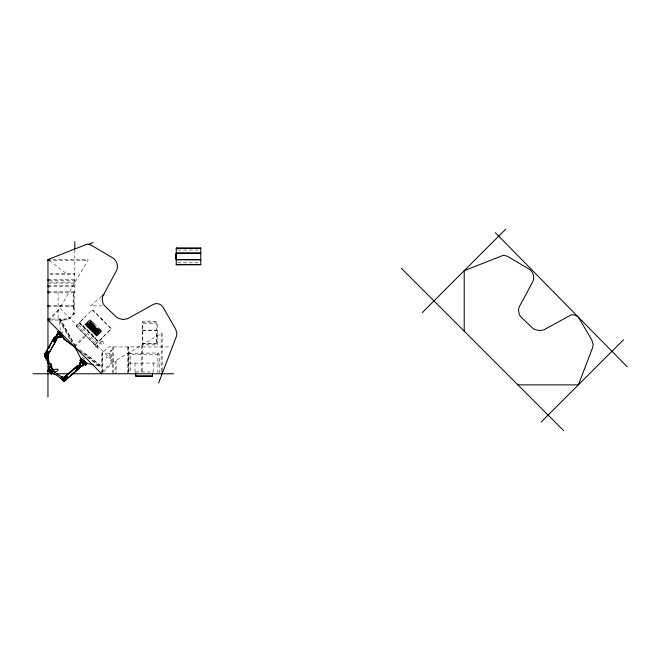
<?xml version="1.0" encoding="UTF-8"?>
<svg xmlns="http://www.w3.org/2000/svg" width="660" height="660" viewBox="0 0 660 660"><rect width="100%" height="100%" fill="white"/><g stroke="black" fill="none" stroke-linecap="round" stroke-linejoin="round"><path stroke-width="0.49" stroke-dasharray="3.3 2.47" d="M73.219 314.944L73.177 292.842M101.046 318.376L102.688 320.017M101.425 341.534L101.731 341.146L101.995 341.608M64.185 320.05L64.54 319.044M68.987 306.611L69.349 305.605M73.912 292.842L74.275 291.835M60.736 306.611L88.267 259.586L50.465 259.586M98.109 342.028L97.919 341.476M60.489 319.308L59.326 320.108M99.215 366.242L100.18 365.203L82.327 351.838M59.606 306.611L60.481 305.605M80.033 321.915L80.033 323.416L97.655 341.03L99.148 341.03L110.74 329.447L111.012 328.424L93.118 310.332L91.616 310.332M85.552 323.87L86.171 323.243M86.435 322.979L87.054 322.361M87.334 322.08L87.953 321.461M88.217 321.197L88.836 320.578M87.153 323.697L87.772 323.078M87.26 323.804L87.879 323.177M89.941 321.098L90.668 320.364M86.674 324.992L87.293 324.365M86.782 325.099L87.409 324.472M88.671 323.416L89.298 322.798M88.778 323.524L89.397 322.897M87.978 324.514L88.597 323.895M90.659 321.816L91.385 321.082M88.077 324.621L88.704 324.002M89.966 322.938L90.585 322.319M90.065 323.045L90.692 322.418M87.499 325.817L88.126 325.19M87.607 325.916L88.225 325.298M89.488 324.233L90.115 323.614M89.595 324.34L90.214 323.722M88.795 325.339L89.422 324.712M88.902 325.438L89.521 324.819M91.591 322.74L92.317 322.014M90.783 323.763L91.41 323.136M90.89 323.862L91.509 323.243M88.325 326.634L88.943 326.015M88.432 326.741L89.05 326.114M90.313 325.058L90.931 324.431M90.42 325.157L91.039 324.538M89.62 326.155L90.238 325.537M92.309 323.458L93.035 322.732M89.719 326.263L90.346 325.636M92.416 323.565L93.142 322.839M91.608 324.58L92.227 323.961M91.715 324.687L92.334 324.06M89.15 327.451L89.768 326.832M89.249 327.558L89.867 326.939M91.138 325.875L91.756 325.256M91.237 325.982L91.855 325.355M90.436 326.98L91.063 326.353M90.544 327.079L91.162 326.461M92.433 325.397L93.052 324.778M93.332 324.481L94.058 323.746M92.532 325.504L93.151 324.885M93.431 324.588L94.165 323.854M89.966 328.276L90.585 327.649M90.073 328.375L90.692 327.756M91.954 326.7L92.573 326.073M92.062 326.799L92.68 326.18M91.261 327.797L91.88 327.178M91.36 327.904L91.987 327.277M93.25 326.221L93.868 325.594M93.357 326.32L93.976 325.702M90.791 329.092L91.41 328.474M90.89 329.2L91.509 328.573M92.779 327.517L93.398 326.89M92.878 327.616L93.505 326.997M92.078 328.614L92.705 327.995M92.185 328.721L92.804 328.102M94.075 327.038L94.694 326.42M94.174 327.146L94.793 326.518M91.608 329.917L92.227 329.29M91.715 330.016L92.334 329.398M93.596 328.334L94.215 327.715M93.703 328.441L94.322 327.814M92.903 329.439L93.522 328.812M93.01 329.538L93.629 328.919M94.891 327.863L95.51 327.236M94.999 327.962L95.617 327.343M92.433 330.734L93.052 330.115M92.532 330.833L93.159 330.214M94.421 329.159L95.04 328.531M94.52 329.257L95.147 328.639M93.728 330.256L94.347 329.637M93.827 330.363L94.446 329.736M95.716 328.68L96.335 328.061M95.816 328.787L96.442 328.16M93.25 331.551L93.877 330.932M93.357 331.658L93.976 331.031M95.238 329.975L95.865 329.356M95.345 330.082L95.964 329.455M94.545 331.072L95.164 330.454M94.652 331.18L95.271 330.561M96.533 329.497L97.16 328.878M97.432 328.581L98.167 327.847M96.64 329.604L97.259 328.977M97.548 328.697L98.282 327.962M94.075 332.376L94.694 331.749M94.174 332.475L94.801 331.856M96.063 330.792L96.682 330.173M96.162 330.899L96.789 330.28M95.37 331.897L95.989 331.271M95.469 331.996L96.088 331.378M97.358 330.322L97.977 329.695M97.457 330.421L98.084 329.802M94.891 333.193L95.518 332.574M98.464 329.612L99.198 328.878M94.999 333.3L95.617 332.673M98.571 329.719L99.305 328.985M96.88 331.617L97.507 330.99M96.987 331.716L97.606 331.097M96.187 332.714L96.805 332.096M96.294 332.822L96.913 332.195M98.175 331.138L98.802 330.52M98.282 331.237L98.901 330.619M95.716 334.01L96.335 333.391M99.289 330.429L100.023 329.703M95.816 334.117L96.442 333.498M99.396 330.536L100.122 329.802M97.705 332.434L98.323 331.815M97.804 332.533L98.422 331.906M97.012 333.539L97.63 332.912M97.119 333.647L97.738 333.019M96.533 334.834L97.16 334.207M100.114 331.254L100.84 330.52M96.64 334.933L97.259 334.315M100.213 331.353L100.947 330.627M97.358 335.651L97.977 335.033M98.241 334.768L98.86 334.141M99.14 333.869L99.759 333.242M100.023 332.978L100.642 332.359M100.93 332.071L101.665 331.337M47.957 320.05L59.829 308.171L113.569 361.878L101.698 373.758L101.698 353.603L108.38 346.921L171.344 346.921M48.667 320.76L60.538 308.88M68.112 319.044L73.821 313.335L73.821 306.611M76.147 325.801L92.194 309.82L111.194 328.812L96.946 343.06L77.954 324.076M81.031 321.123L85.173 316.981M82.731 326.213L83.275 325.669L95.395 337.788L94.85 338.332M74.118 346.195L85.99 334.315M74.828 346.904L86.699 335.024M99.668 340.147L100.081 339.735M101.83 338.357L101.978 337.936M95.263 344.916L98.29 341.897L98.084 341.352L79.241 322.757M101.689 372.347L112.86 361.168M101.78 296.109L90.659 305.869L102.745 305.869M162.162 370.796L162.162 333.473L161.155 333.473L115.137 360.946L115.137 373.758M95.197 344.825L94.809 344.809M61.215 320.603L60.258 319.44L74.596 345.097M177.581 250.041L199.749 250.041M47.957 260.593L87.673 260.593M177.581 262.804L199.749 262.804M49.921 273.694L74.828 273.694M49.945 274.7L74.828 274.7M47.957 279.741L74.828 279.741M48.964 280.748L74.828 280.748M49.962 282.092L75.091 282.092M47.957 283.099L74.497 283.099M47.957 285.788L74.828 285.788M47.957 286.795L74.828 286.795M47.957 291.835L74.828 291.835M47.957 292.842L74.828 292.842M47.957 305.605L74.828 305.605M47.957 306.611L74.828 306.611M73.821 313.335L74.828 313.335L69.118 319.044L47.957 319.044M64.779 319.044L67.254 319.044M49.376 320.05L67.13 320.05M142.28 322.096L157.468 322.096L157.468 344.875L142.28 344.875L142.28 322.096A28.133 28.133 0 0 1 157.468 322.096M142.568 330.149L156.882 330.149L156.882 343.885L142.568 343.885L142.568 323.722L156.676 323.722L156.676 343.678M142.568 330.355L156.882 330.355M142.568 343.678L156.882 343.678M128.981 363.066L159.217 363.066M135.704 371.951L152.493 371.951M101.978 341.806C102.894 340.568 103.496 343.109 103.488 343.068C103.282 344.017 102.737 343.035 103.166 343.926C102.259 342.705 103.224 345.114 102.481 343.959C101.59 345.642 101.029 340.453 96.962 346.863L98.868 348.769L98.447 349.198L93.621 344.371L94.149 344.058M95.032 365.071L99.965 366.366L83.044 353.389M79.258 322.946L79.687 323.218M76.675 326.593L94.924 344.734M94.784 344.792L94.289 344.388M49.285 260.593L67.939 274.7M101.335 341.459C101.747 341.5 100.147 341.946 100.996 342.457L100.18 342.589L96.434 346.335L76.766 326.683M79.654 349.453L100.609 365.524L99.751 366.647L86.856 356.755M82.211 357.175L85.338 359.568M89.999 319.539L90.577 320.125M90.816 320.356L91.402 320.941M91.633 321.173L92.218 321.758M92.466 322.006L93.043 322.583M93.291 322.822L94.066 323.606M94.306 323.846L98.175 327.698M98.422 327.954L99.206 328.729M99.445 328.977L100.031 329.554M100.27 329.794L100.848 330.371M101.087 330.611L101.673 331.196M89.554 319.984L90.139 320.562M91.195 321.618L91.773 322.195M89.933 321.238L90.511 321.824M91.583 322.888L92.161 323.466M92.408 323.713L93.184 324.489M93.423 324.728L97.292 328.589M97.54 328.837L98.323 329.62M98.563 329.86L99.148 330.437M99.388 330.676L99.965 331.262M100.204 331.501L100.79 332.079M88.984 320.57L90.593 322.171M90.832 322.41L91.418 322.996M91.657 323.235L92.235 323.812M92.474 324.052L93.06 324.637M93.299 324.868L93.877 325.454M94.116 325.693L94.702 326.271M94.941 326.51L95.527 327.096M95.758 327.335L96.343 327.913M96.583 328.152L97.168 328.729M97.408 328.969L97.985 329.554M98.224 329.794L98.81 330.371M99.041 330.611L100.65 332.219M88.209 321.346L89.818 322.946M90.057 323.185L90.643 323.771M90.882 324.01L91.459 324.588M91.699 324.827L92.284 325.413M92.524 325.652L93.109 326.23M93.349 326.469L93.926 327.046M94.165 327.286L94.751 327.871M94.99 328.111L95.568 328.688M95.807 328.927L96.393 329.505M96.632 329.744L97.21 330.33M97.449 330.569L98.035 331.147M98.274 331.386L99.883 332.995M88.102 321.453L89.306 322.649M89.537 322.888L90.123 323.466M90.362 323.705L90.94 324.291M91.179 324.53L91.765 325.108M92.004 325.347L92.581 325.933M92.821 326.172L93.406 326.75M93.646 326.989L94.231 327.566M94.471 327.805L95.048 328.391M95.287 328.63L95.873 329.208M96.112 329.447L96.69 330.025M96.929 330.264L97.515 330.85M97.754 331.089L98.332 331.666M98.563 331.897L99.767 333.102M87.326 322.228L88.531 323.425M88.762 323.664L89.347 324.25M89.587 324.481L90.172 325.066M90.412 325.306L90.989 325.883M91.228 326.123L91.814 326.708M92.053 326.947L92.631 327.525M92.87 327.764L93.456 328.342M93.695 328.581L94.273 329.167M94.512 329.406L95.098 329.983M95.337 330.223L95.915 330.808M96.154 331.039L96.739 331.625M96.979 331.864L97.556 332.442M97.796 332.673L98.992 333.877M87.203 322.352L87.788 322.93M88.019 323.169L88.605 323.755M88.844 323.994L89.43 324.572M89.669 324.811L90.247 325.388M90.486 325.627L91.072 326.213M91.311 326.452L91.888 327.03M92.128 327.269L92.713 327.847M92.953 328.086L93.53 328.672M93.769 328.911L94.355 329.488M94.594 329.728L95.172 330.313M95.411 330.553L95.997 331.13M96.236 331.37L96.822 331.947M97.053 332.186L97.639 332.772M97.886 333.011L98.868 334.001M86.427 323.128L87.013 323.705M87.252 323.945L87.829 324.53M88.069 324.769L88.654 325.347M88.894 325.586L89.471 326.164M89.71 326.403L90.296 326.989M90.535 327.228L91.113 327.805M91.352 328.045L91.938 328.622M92.177 328.861L92.755 329.447M92.994 329.686L93.58 330.264M93.819 330.503L94.405 331.089M94.644 331.328L95.221 331.906M95.461 332.145L96.046 332.722M96.286 332.962L96.863 333.548M97.111 333.787L98.101 334.777M86.32 323.235L87.301 324.225M87.549 324.464L88.135 325.05M88.374 325.289L88.951 325.867M89.191 326.106L89.776 326.692M90.016 326.923L90.593 327.508M90.832 327.748L91.418 328.325M91.657 328.564L92.243 329.15M92.474 329.389L93.06 329.967M93.299 330.206L93.885 330.784M94.124 331.023L94.702 331.609M94.941 331.848L95.527 332.425M95.766 332.665L96.343 333.25M96.583 333.481L97.168 334.067M97.408 334.307L97.985 334.884M101.211 338.968L100.906 339.273M85.544 324.01L86.534 325M86.773 325.24L87.359 325.825M87.599 326.065L88.176 326.642M88.415 326.882L89.001 327.467M89.24 327.698L89.826 328.284M90.065 328.523L90.643 329.101M90.882 329.34L91.468 329.926M91.707 330.165L92.284 330.742M92.524 330.982L93.109 331.559M93.349 331.798L93.926 332.384M94.165 332.623L94.751 333.201M94.99 333.44L95.568 334.026M95.807 334.257L96.393 334.843M96.632 335.082L97.21 335.659M85.412 324.151L86.023 324.753M86.262 325L86.872 325.603M87.112 325.842L87.722 326.452M87.962 326.692L88.572 327.302M88.811 327.541L89.422 328.152M89.661 328.391L90.272 329.002M90.511 329.241L91.121 329.851M91.36 330.091L91.971 330.701M92.218 330.94L92.821 331.551M93.068 331.79L93.679 332.401M93.918 332.64L94.528 333.25M94.768 333.49L95.378 334.1M95.617 334.339L96.228 334.95M96.467 335.189L97.078 335.8M84.917 324.637L85.528 325.248M85.767 325.487L86.377 326.098M86.617 326.337L87.227 326.947M87.466 327.187L88.077 327.797M88.325 328.036L88.927 328.647M89.174 328.886L89.785 329.497M90.024 329.736L90.634 330.346M90.874 330.586L91.484 331.196M91.724 331.435L92.334 332.046M92.573 332.285L93.184 332.887M93.423 333.135L94.034 333.737M94.273 333.985L94.883 334.587M95.131 334.834L95.733 335.437M95.98 335.676L96.591 336.286M79.951 323.499L97.663 341.212M76.675 326.783L76.131 325.834L76.519 326.617M75.587 346.318L60.225 318.838L58.996 319.522L71.387 341.69M72.188 342.408L59.301 319.358L60.448 330.346M61.999 331.37L62.956 333.094M161.155 333.473L161.155 373.758M159.217 373.139L159.208 354.156L157.872 352.984L129.5 353.257L128.981 354.329L128.981 373.139M157.872 373.139L157.872 352.984A1.32 1.32 0 0 1 159.217 354.329L128.981 354.329A1.32 1.32 0 0 1 130.325 352.984L130.325 373.139M153.169 363.066L153.169 372.133M142.213 344.784L142.213 373.758M141.207 345.378L141.207 373.758M135.028 363.066L135.028 373.139M127.561 346.921L127.561 373.758M116.143 360.343L116.143 373.758M113.454 346.921L113.454 373.758M112.448 346.921L112.448 373.758M74.828 249.802L74.828 313.351M73.821 292.842L73.821 305.605M58.088 291.835L58.088 320.05M102.745 352.564L102.737 373.758L102.745 352.564M128.576 346.921L128.576 373.758L128.576 346.921M111.705 350.278L110.286 350.278L110.286 361.119L111.705 361.119L111.705 350.278M109.428 353.125L106.697 353.125L106.697 357.852L109.428 357.852L109.428 353.125"/><path stroke-width="0.99" d="M51.241 372.512A2.03 2.03 0 0 1 49.079 370.631L49.137 366.572L49.063 367.859M80.025 364.287C78.202 365.912 81.634 366.011 79.868 363.874A2.186 2.186 0 0 1 80.388 362.282L81.106 361.754M80.487 362.373L80 363.858A2.046 2.046 0 0 0 82.203 365.747L83.861 364.609M47.743 355.938L49.236 362.81L52.379 369.584A1.502 1.452 -18.9 0 1 52.594 370.648L52.272 371.299A1.369 1.328 -18.9 0 1 50.935 371.753L50.275 371.432A1.502 1.452 -18.9 0 1 49.797 370.466L48.13 363.19L45.045 356.004M56.941 337.895L56.834 337.128A0.99 0.965 29.5 0 0 55.96 336.633L54.029 338.159L54.862 338.629M47.173 356.02L48.37 351.887M45.672 353.826L45.127 353.521L44.682 354.684L47.669 351.491M48.23 354.313L46.48 356.425M48.081 354.238L48.089 354.832M87.235 363.561L81.205 358.495L87.235 363.561L93.109 364.592M55.366 337.631L55.745 337.12M55.679 339.091L56.521 339.562L57.007 337.912A1.073 1.073 0 0 0 55.201 336.889L54.062 338.118M55.25 371.91L57.874 370.755A2.483 2.483 0 0 0 57.849 369.468L57.775 369.262M64.201 377.866L63.797 377.388L62.782 379.063A1.402 1.378 49.5 0 0 64.078 380.581L64.903 380.383M47.924 352.811L47.322 355.872A1.18 1.18 0 0 1 45.383 356.515A1.18 1.18 0 0 1 45.779 354.511A1.18 1.18 0 0 1 47.314 355.855L56.521 339.652M48.213 353.001L47.462 355.946M80.248 363.899L81.526 362.109M83.597 365.038L84.01 364.237M84.117 364.328L83.704 365.128A2.186 2.186 0 0 1 82.211 365.879C79.827 364.468 80.454 367.843 81.774 365.788M158.606 383.014L176.443 336.286L176.905 333.572L175.659 329.076L162.756 306.85C160.792 303.856 156.494 302.593 153.326 304.409L127.586 318.739L122.999 319.539L118.396 318.301A11.781 11.781 0 0 1 115.459 316.173L104.767 305.869A9.578 9.578 0 0 1 102.952 303.154L102.176 298.963L102.919 295.919L115.97 271.615C117.967 268.496 117.884 264.313 115.937 261.203A10.56 10.56 0 0 0 112.307 257.631L91.006 245.058L87.153 244.142L47.957 259.586L47.957 348.43M44.789 354.593L44.748 355.443A1.402 1.378 29.5 0 0 45.755 356.433M47.512 355.855L47.495 354.247A1.609 1.609 0 0 1 46.538 356.623M65.48 380.572L65.257 380.053L65.48 380.572A1.609 1.609 0 0 1 62.758 380.482A1.609 1.609 0 0 1 63.995 378.056A1.609 1.609 0 0 1 65.67 380.201L65.159 380.465L65.893 379.846L65.488 379.368M80.19 363.437L78.82 365.813A1.097 1.081 40.6 0 0 78.631 366.011M58.435 333.424L58.072 333.523A2.046 2.046 0 0 0 56.983 334.653L56.851 335.173A2.046 2.046 0 0 0 58.649 337.441L60.712 336.303M58.228 337.4C56.537 339.166 56.562 335.734 58.641 337.573A2.186 2.186 0 0 0 60.241 337.12L60.803 336.418M44.566 354.502L53.897 338.019M44.707 354.585L53.947 338.2M45.787 353.455L46.2 352.729M48.568 348.538L49.995 346.022M53.312 340.156L53.608 339.636M45.936 353.537L46.67 352.242M53.105 340.873L53.749 339.718M53.221 341.072L53.93 339.817M44.649 354.362L47.47 351.689L48.287 352.168M53.435 341.014L54.928 338.522M55.745 338.984L54.656 340.915L53.831 340.453M54.376 341.542L55.737 339.141L56.636 339.727M54.557 341.542L55.168 340.469M47.503 354.428L48.238 353.133M54.821 341.492L55.44 340.395M47.644 354.511L49.483 351.26M54.227 342.887L55.588 340.477M47.38 356.095L56.702 339.603M67.403 376.967L65.159 380.383M49.624 363.99L49.921 363.817A2.483 2.483 0 0 1 51.2 363.668L51.785 367.645A1.922 1.922 0 0 0 53.831 369.435L57.725 369.196M66.132 379.632L67.287 377.627M66.033 379.516L67.303 377.619M78.656 367.447L79.274 368.173L80.404 365.986A0.99 0.965 49.5 0 0 79.753 365.227L77.418 365.995L78.045 366.729M65.142 380.3L66.652 377.693M44.698 354.272L45.672 353.512L47.231 353.917A1.609 1.609 0 0 0 44.698 354.272A1.609 1.609 0 0 0 45.705 356.623M60.646 332.318L64.078 339.224L74.596 346.69M66.891 377.949L65.059 380.35M82.855 360.203L85.734 362.414M59.095 333.011L61.165 335.899L59.169 337.268L61.058 335.767L59.037 333.209L55.325 336.856A1.097 1.081 51.6 0 0 54.928 337.582A1.064 1.048 51.6 0 0 55.151 338.374A1.073 1.073 0 0 1 55.399 336.806A1.073 1.073 0 0 1 56.941 337.194A1.073 1.073 0 0 1 56.422 338.687M80.223 362.802L80.875 362.043M83.696 363.974L81.757 365.59A1.419 1.394 40.6 0 1 81.386 365.574A1.427 1.427 0 0 0 82.129 365.516M77.459 365.97L78.953 365.203A1.073 1.073 0 0 1 80.297 366.787L79.398 368.115L78.746 367.364L77.063 368.8L76.453 368.082M48.989 369.237L47.627 370.796L48.436 371.522M48.197 370.903L48.625 370.879M51.265 373.981L52.635 372.421M44.789 354.436L47.099 352.349M63.112 378.287L66.701 376.497M65.241 380.399L65.794 379.302L65.101 377.85A1.609 1.609 0 0 1 65.125 380.49A1.609 1.609 0 0 1 62.634 379.607A1.609 1.609 0 0 1 64.317 377.57L63.145 377.949M57.247 334.183L57.94 333.647M45.416 353.323L45.656 352.861M422.326 312.592L505.634 229.276M541.167 422.095L623.518 339.743M45.796 352.943L45.284 353.24M82.888 365.227L80.454 367.207A1.097 1.081 40.6 0 1 79.72 367.579A1.064 1.048 40.6 0 1 78.936 367.323A1.073 1.073 0 0 0 80.512 367.133A1.073 1.073 0 0 0 80.19 365.582A1.073 1.073 0 0 0 78.672 366.044M102.523 295.457L103.999 294.154M62.939 378.122L77.344 365.822M63.038 378.246L77.327 366.011M64.523 377.487L68.005 374.509M70.942 372.009L76.7 367.084M64.639 377.611L65.686 376.72M75.553 368.288L76.626 367.373M63.063 378.015L66.058 376.967M75.661 368.453L76.758 367.529M66.041 376.975L66.627 376.472L67.229 377.198M75.892 368.478L78.136 366.647M76.585 369.295L78.688 367.504L79.332 368.362M76.89 369.245L77.665 368.585M65.719 379.054L67.683 377.371L67.386 377.025M76.89 369.509L77.789 368.742M65.827 379.178L67.93 377.388M70.859 374.88L73.054 373.007M75.256 371.135L77.905 368.866M64.936 380.457L79.249 368.255M65.035 380.581L79.439 368.272M57.28 334.174L57.766 333.787M57.997 334.282L58.682 333.745M56.661 338.547L59.433 337.062M60.464 335.989L58.253 337.202A1.427 1.427 0 0 0 58.624 337.194M59.722 337.26L60.604 336.74M62.436 336.286L61.933 335.8M64.078 339.224L74.662 346.838M80.99 358.776L74.984 347.201L76.593 348.439M65.827 376.695L63.236 378.073M47.165 356.095L47.932 355.113L47.388 354.799M81.221 361.845L80.883 362.01A2.046 2.046 0 0 0 80.033 363.33M64.045 377.182L64.523 376.951M64.152 377.289L64.622 377.075M48.964 319.638L47.957 320.05L101.665 373.758M48.823 260.246L47.957 260.593L48.964 260.593M88.712 244.225L93.142 242.443M51.967 369.864A1.18 1.18 0 0 0 51.694 369.724A1.254 1.213 -55.5 0 1 52.363 370.326L52.478 370.928A1.147 1.105 -55.5 0 1 51.81 371.893L51.208 372.009A1.254 1.213 -55.5 0 1 50.242 371.341L50.127 370.738A1.147 1.105 -55.5 0 1 50.193 370.441M58.344 333.308L57.535 333.696A2.186 2.186 0 0 0 56.719 335.156L56.727 335.725A2.186 2.186 0 0 0 58.088 337.433M81.749 361.35L80.066 363.248L81.766 361.523L84.249 363.643L82.797 365.59L84.406 363.586L81.873 361.391M176.237 248.374L200.755 248.374M176.237 253.06L200.755 253.06M176.237 253.234L200.755 253.234M176.237 253.737L176.237 259.108M49.97 259.586L47.957 259.586L48.675 260.304M176.237 259.611L200.755 259.611M176.237 259.784L200.755 259.784M176.237 264.47L200.755 264.47M47.957 279.741L48.964 279.741M47.957 280.748L48.964 280.748M47.957 285.788L48.964 285.788M47.957 286.795L48.964 286.795M47.957 291.835L48.964 291.835M47.957 292.842L48.964 292.842M47.957 305.605L48.964 305.605M47.957 306.611L48.964 306.611M47.957 319.044L48.964 319.044M33 373.758L54.037 373.758M56.059 373.758L69.234 373.758M72.278 373.758L173.456 373.758M135.704 375.746L152.493 375.746M517.918 384.879L578.383 384.879L592.696 347.408L593.159 344.693L591.913 340.197L578.457 317.254M51.884 372.834L53.328 373.436M53.105 373.288L52.363 372.974L57.395 375.73L62.337 379.69L61.454 378.964M50.762 372.355L54.186 373.824M53.526 373.502L50.828 372.166A1.502 1.452 -55.5 0 1 50.028 371.44L49.896 370.722M62.205 377.207L63.178 377.627L61.718 376.934M51.777 369.501A1.502 1.452 -55.5 0 1 52.379 369.922L58.055 374.764L63.541 377.701M62.535 377.396L63.525 377.957L61.264 376.67M53.831 338.135L54.722 338.753M54.128 339.925L55.341 340.568M52.511 340.469L54.615 341.657M46.992 352.688L47.693 353.084M74.77 347.482L81.213 352.423M577.822 316.61L574.678 314.911L571.189 314.886L543.84 329.86L539.253 330.66L534.649 329.423A11.781 11.781 0 0 1 531.712 327.294L521.02 316.99A9.578 9.578 0 0 1 519.214 314.275L518.43 310.084L519.172 307.04L532.224 282.736C534.22 279.617 534.138 275.435 532.191 272.324A10.56 10.56 0 0 0 528.561 268.752L507.26 256.179L503.407 255.263L464.211 270.707L464.211 331.171M80.652 359.461L86.452 364.427M80.528 359.609L86.328 364.576M81.056 360.203L85.651 364.138M80.982 360.294L85.569 364.229M80.017 360.145L80.767 360.789M85.115 364.518L85.874 365.161M79.86 360.319L80.619 360.971M84.967 364.691L85.718 365.343M81.188 362.191L83.729 364.254M81.139 362.249L83.622 364.378M53.675 371.044L54.59 371.959M47.817 370.582L51.463 373.758M50.441 373.271L51.265 373.989M59.161 333.102L57.139 334.711M60.728 378.37L61.9 379.483L61.157 378.724M60.324 378.04L62.692 380.358M401.404 268.364L563.755 430.724M495.297 232.683L627 366.622M52.528 369.79L55.126 372.454M54.244 371.638L53.707 371.093M53.377 370.656L54.458 371.786M45.053 356.796L46.695 359.749M77.237 365.912L77.863 366.795M76.915 367.694L77.525 368.412M75.29 367.752L77.294 370.103M65.835 377.239L66.355 377.858M58.336 330.974L63.079 336.963M58.179 331.097L62.923 337.078M58.591 331.782L62.345 336.526M58.492 331.864L62.254 336.6M57.577 331.526L58.196 332.302M61.751 336.79L62.37 337.565M57.395 331.675L58.014 332.45M61.57 336.938L62.188 337.714M58.344 333.754L60.431 336.262M58.278 333.803L60.307 336.369M51.133 367.075L51.934 368.42M51.224 367.323L51.645 368.033L51.01 366.902M50.672 366.25L52.544 369.476M46.258 358.76L45.721 357.835L46.48 359.271M73.367 345.238L74.357 347.012M60.547 332.186L64.383 339.058M46.101 358.413L45.639 357.365M47.272 355.245L47.627 356.68M47.842 357.53L48.262 359.213M49.409 368.701L49.236 367.513M48.089 358.429L47.858 357.142L47.998 358.157M49.104 366.787L49.599 370.483M49.327 367.975L49.409 368.585M49.244 367.727L49.434 369.278M176.575 248.02L176.575 248.498M176.575 264.346L176.575 264.817M176.038 253.803L176.038 255.007M176.038 255.148L176.038 256.352M176.038 256.492L176.038 257.697M176.038 257.829L176.038 259.042M162.162 371.745L162.162 373.758M152.493 372.9L152.493 376.505L135.704 376.505L135.704 372.9M74.828 241.659L74.828 248.795M47.957 353.496L47.957 397.048M51.81 371.893A1.18 1.18 0 0 1 50.639 371.803M50.407 371.596A1.18 1.18 0 0 1 50.242 371.341M52 372.289A1.609 1.609 0 0 1 49.781 370.293M51.843 369.311A1.609 1.609 0 0 1 52.891 370.54M64.094 380.35A1.204 1.188 49.5 0 0 65.282 378.733A1.204 1.188 49.5 0 0 63.31 378.32A1.204 1.188 49.5 0 0 63.789 380.284A1.18 1.18 0 0 1 63.17 378.601A1.18 1.18 0 0 1 64.936 378.271A1.18 1.18 0 0 1 64.952 380.069M47.281 354.775A1.204 1.188 29.5 0 0 45.812 353.925A1.204 1.188 29.5 0 0 44.971 355.377A1.204 1.188 29.5 0 0 45.243 355.897A1.18 1.18 0 0 1 45.787 353.933A1.18 1.18 0 0 1 47.239 355.361M47.239 354.75A1.204 1.188 29.5 0 1 46.423 356.194A1.18 1.18 0 0 0 46.703 356.078M60.53 336.625A2.046 2.046 0 0 1 59.185 337.433M56.694 338.588A1.097 1.081 51.6 0 1 56.455 338.728M83.894 364.592A2.046 2.046 0 0 1 82.723 365.64M81.642 365.846A2.186 2.186 0 0 1 79.984 364.427M50.597 371.613A1.378 1.378 0 0 1 50.061 371.143M51.81 369.138A1.378 1.378 0 0 1 52.561 370.639M50.523 371.745A1.477 1.477 0 0 1 49.945 371.242M49.772 370.895A1.477 1.477 0 0 1 49.846 369.773M51.826 369.097A1.477 1.477 0 0 1 52.627 370.705M51.694 371.943A1.609 1.609 0 0 1 49.723 369.707M51.884 368.973A1.609 1.609 0 0 1 52.759 370.73M56.826 335.47C57.874 337.532 54.665 336.889 56.826 335.47M57.082 335.255L56.991 335.618A1.419 1.394 51.6 0 0 57.098 336.352A1.427 1.427 0 0 1 57.082 335.255M50.152 369.856L50.053 370.144A1.254 1.213 -18.9 0 0 50.432 371.258L50.977 371.522A1.147 1.105 -18.9 0 0 52.09 371.143L52.363 370.598A1.254 1.213 -18.9 0 0 51.975 369.484L51.431 369.221A1.147 1.105 -18.9 0 0 50.317 369.6L50.152 369.856M45.639 354.098L45.259 354.288A1.609 1.609 0 0 0 45.325 357.01A1.609 1.609 0 0 0 47.759 355.798A1.609 1.609 0 0 0 45.639 354.098M200.755 248.02L176.237 248.02L176.237 264.817L200.755 264.817L200.755 248.02M63.484 380.638A1.18 1.171 0 0 0 65.323 379.756A1.18 1.171 0 0 0 63.632 378.609A1.18 1.171 0 0 0 63.484 380.638M45.499 356.087A1.204 1.188 29.5 0 0 45.787 356.202A1.18 1.18 0 0 1 45.523 356.087M56.347 338.53A0.899 0.899 0 0 0 56.719 338.242A0.907 0.891 51.6 0 1 56.347 338.522M56.529 336.979A0.899 0.899 0 0 0 55.102 337.829A0.907 0.891 51.6 0 1 56.537 336.971M79.249 367.323A0.899 0.899 0 0 0 80.528 366.671A0.907 0.891 40.6 0 1 79.241 367.298M50.432 371.258A1.18 1.18 0 0 0 52.363 370.598A1.18 1.18 0 0 0 50.828 369.262A1.18 1.18 0 0 0 50.432 371.258"/></g></svg>
